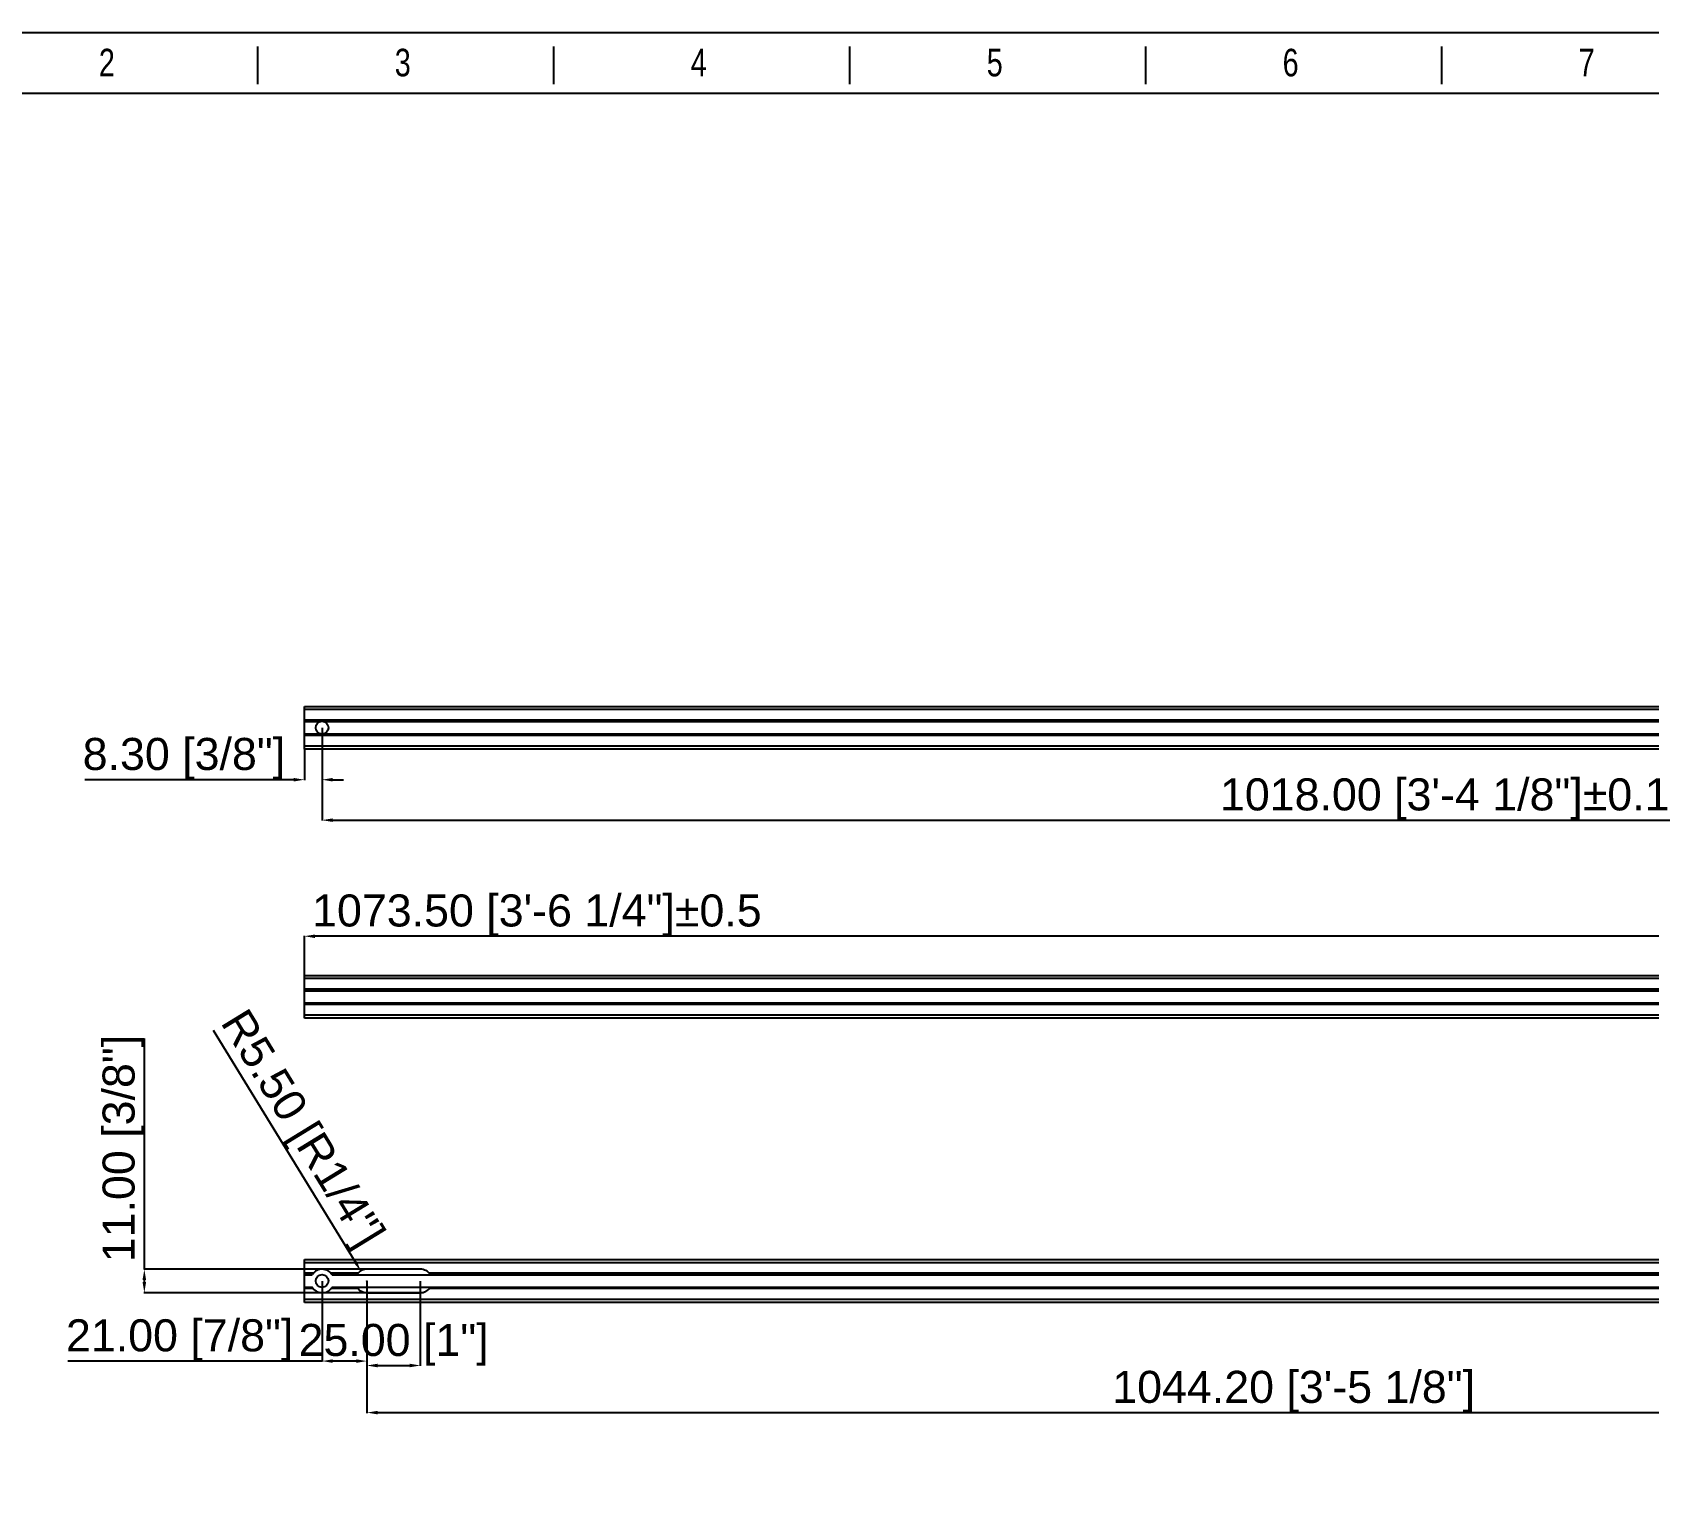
# Model space of a CAD drawing. Header units: millimetres. Extents: x 2185 to 26698, y 9658 to 17427.
# Drawn here: x 13915 to 14672, y 10119 to 10802 of the extents above; entities that cross this region are included whole.
import ezdxf

# ---------------------------------------------------------------- set-up
doc = ezdxf.new("R2010")
doc.units = ezdxf.units.MM
doc.styles.add('CKSTANDARD', font='arial.ttf')
doc.styles.add('Roamns', font='romans.shx')
doc.styles.get("Standard").update_dxf_attribs({"font": 'arial.ttf'})
doc.dimstyles.get("Standard").update_dxf_attribs({"dimtxt": 15, "dimasz": 5, "dimexe": 0.18, "dimexo": 0.0625, "dimgap": 0.09, "dimtad": 1, "dimjust": 1, "dimzin": 0, "dimdsep": 46, "dimtxsty": 'Standard', "dimcen": 0.09, "dimadec": 0, "dimazin": 0, "dimtfac": 1, "dimtofl": 0, "dimtmove": 0, "dimatfit": 3, "dimfxl": 1, "dimtolj": 1, "dimtzin": 0, "dimarcsym": 0})

# ---------------------------------------------------------------- blocks, each defined once
blk = doc.blocks.new('standard template')
for p, q in [((6246, 30728), (6246, 30325)), ((9418, 30728), (9418, 30325)), ((12589, 30728), (12589, 30325)), ((15761, 30728), (15761, 30325)), ((18933, 30728), (18933, 30325))]:
    blk.add_line(p, q)
blk.add_lwpolyline([(37963, 4700), (-97, 4700), (-97, 30879), (37963, 30879)], close=True)
at = {"color": 7}
blk.add_lwpolyline([(456, 6674), (456, 5964), (456, 5254), (456, 30226), (37409, 30226), (37409, 5254)], dxfattribs=at)
at = {"style": 'CKSTANDARD', "width": 0.75}
for s, p in [('2', (4545, 30408)), ('3', (7716, 30408)), ('4', (10888, 30408)), ('5', (14060, 30408)), ('6', (17231, 30408)), ('7', (20403, 30408))]:
    blk.add_text(s, height=295, dxfattribs=at).set_placement(p)
at = {"style": 'Roamns'}
for tag, p in [('PAGE_NAME', (27466, 7594)), ('PROJECT_NAME', (27466, 6884)), ('DRAWN_NAME', (27466, 6174)), ('VERSION', (34241, 6174)), ('SELECT_DATA', (27466, 5464)), ('PAGE_NUMBER', (34241, 5464))]:
    blk.add_attdef(tag, p, '', height=285, dxfattribs=at)
blk = doc.blocks.new('*D23')
at = {"color": 0, "lineweight": -2, "transparency": 16777216}
for p, q in [((14042.53, 10360.53), (14042.53, 10378.98)), ((15111.03, 10378.8), (14047.53, 10378.8)), ((15116.03, 10360.53), (15116.03, 10378.98))]:
    blk.add_line(p, q, dxfattribs=at)
at = {"color": 0, "transparency": 16777216}
for points in [[(14047.53, 10379.63), (14047.53, 10377.96), (14042.53, 10378.8)], [(15111.03, 10379.63), (15111.03, 10377.96), (15116.03, 10378.8)]]:
    blk.add_solid(points, dxfattribs=at)
at = {"layer": 'Defpoints', "color": 0, "transparency": 16777216}
for p in [(15116.03, 10378.8), (14042.53, 10360.46), (15116.03, 10360.46)]:
    blk.add_point(p, dxfattribs=at)
at = {"color": 0, "transparency": 16777216, "insert": (14151.41, 10388.6), "char_height": 15, "attachment_point": 5}
blk.add_mtext('\\A1;1073.50 [3\'-6 1/4"]%%P0.5', dxfattribs=at)
blk = doc.blocks.new('*D24')
at = {"color": 0, "lineweight": -2, "transparency": 16777216}
for p, q in [((14050.83, 10476.35), (14050.83, 10451.89)), ((14042.53, 10466.35), (14042.53, 10451.89)), ((14037.53, 10452.07), (13939.74, 10452.07)), ((14055.83, 10452.07), (14060.83, 10452.07))]:
    blk.add_line(p, q, dxfattribs=at)
at = {"color": 0, "transparency": 16777216}
for points in [[(14037.53, 10452.91), (14037.53, 10451.24), (14042.53, 10452.07)], [(14055.83, 10452.91), (14055.83, 10451.24), (14050.83, 10452.07)]]:
    blk.add_solid(points, dxfattribs=at)
at = {"layer": 'Defpoints', "color": 0, "transparency": 16777216}
for p in [(14050.83, 10476.41), (14042.53, 10466.41), (14042.53, 10452.07)]:
    blk.add_point(p, dxfattribs=at)
at = {"color": 0, "transparency": 16777216, "insert": (13986.14, 10461.87), "char_height": 15, "attachment_point": 5}
blk.add_mtext('\\A1;8.30 [3/8"]', dxfattribs=at)
blk = doc.blocks.new('*D25')
at = {"color": 0, "lineweight": -2, "transparency": 16777216}
for p, q in [((14050.83, 10476.35), (14050.83, 10432.96)), ((15068.83, 10476.35), (15068.83, 10432.96)), ((14055.83, 10433.14), (15063.83, 10433.14))]:
    blk.add_line(p, q, dxfattribs=at)
at = {"color": 0, "transparency": 16777216}
for points in [[(14055.83, 10433.97), (14055.83, 10432.31), (14050.83, 10433.14)], [(15063.83, 10433.97), (15063.83, 10432.31), (15068.83, 10433.14)]]:
    blk.add_solid(points, dxfattribs=at)
at = {"layer": 'Defpoints', "color": 0, "transparency": 16777216}
for p in [(14050.83, 10476.41), (15068.83, 10476.41), (15068.83, 10433.14)]:
    blk.add_point(p, dxfattribs=at)
at = {"color": 0, "transparency": 16777216, "insert": (14576.51, 10442.94), "char_height": 15, "attachment_point": 5}
blk.add_mtext('\\A1;1018.00 [3\'-4 1/8"]%%P0.1', dxfattribs=at)
blk = doc.blocks.new('*D27')
at = {"color": 0, "lineweight": -2, "transparency": 16777216}
for p, q in [((14050.83, 10217.35), (14050.83, 10179.74)), ((14071.83, 10217.35), (14071.83, 10179.74)), ((14050.83, 10179.92), (13931.8, 10179.92)), ((14066.83, 10179.92), (14055.83, 10179.92))]:
    blk.add_line(p, q, dxfattribs=at)
at = {"color": 0, "transparency": 16777216}
for points in [[(14055.83, 10180.75), (14055.83, 10179.08), (14050.83, 10179.92)], [(14066.83, 10180.75), (14066.83, 10179.08), (14071.83, 10179.92)]]:
    blk.add_solid(points, dxfattribs=at)
at = {"layer": 'Defpoints', "color": 0, "transparency": 16777216}
for p in [(14050.83, 10217.42), (14071.83, 10217.42), (14050.83, 10179.92)]:
    blk.add_point(p, dxfattribs=at)
at = {"color": 0, "transparency": 16777216, "insert": (13984.14, 10189.72), "char_height": 15, "attachment_point": 5}
blk.add_mtext('\\A1;21.00 [7/8"]', dxfattribs=at)
blk = doc.blocks.new('*D28')
at = {"color": 0, "lineweight": -2, "transparency": 16777216}
for p, q in [((14071.83, 10217.35), (14071.83, 10177.66)), ((14096.83, 10217.35), (14096.83, 10177.66)), ((14076.83, 10177.84), (14091.83, 10177.84))]:
    blk.add_line(p, q, dxfattribs=at)
at = {"color": 0, "transparency": 16777216}
for points in [[(14076.83, 10178.68), (14076.83, 10177.01), (14071.83, 10177.84)], [(14091.83, 10178.68), (14091.83, 10177.01), (14096.83, 10177.84)]]:
    blk.add_solid(points, dxfattribs=at)
at = {"layer": 'Defpoints', "color": 0, "transparency": 16777216}
for p in [(14071.83, 10217.42), (14096.83, 10217.42), (14096.83, 10177.84)]:
    blk.add_point(p, dxfattribs=at)
at = {"color": 0, "transparency": 16777216, "insert": (14084.33, 10187.55), "char_height": 15, "attachment_point": 5}
blk.add_mtext('\\A1;25.00 [1"]', dxfattribs=at)
blk = doc.blocks.new('*D29')
at = {"color": 0, "lineweight": -2, "transparency": 16777216}
for p, q in [((13999.84, 10334.86), (14066.34, 10226.37)), ((14071.83, 10217.33), (14071.83, 10217.51)), ((14071.74, 10217.42), (14071.92, 10217.42))]:
    blk.add_line(p, q, dxfattribs=at)
at = {"color": 0, "transparency": 16777216}
blk.add_solid([(14067.05, 10226.8), (14065.63, 10225.93), (14068.96, 10222.11)], dxfattribs=at)
at = {"layer": 'Defpoints', "color": 0, "transparency": 16777216}
for p in [(14068.96, 10222.11), (14071.83, 10217.42)]:
    blk.add_point(p, dxfattribs=at)
at = {"color": 0, "transparency": 16777216, "insert": (14040.14, 10287.87), "char_height": 15, "attachment_point": 5, "rotation": 301.50767}
blk.add_mtext('\\A1;R5.50 [R1/4"]', dxfattribs=at)
blk = doc.blocks.new('*D18')
at = {"color": 0, "lineweight": -2, "transparency": 16777216}
for p, q in [((14071.83, 10217.35), (14071.83, 10155.61)), ((15116.03, 10207.35), (15116.03, 10155.61)), ((14076.83, 10155.79), (15111.03, 10155.79))]:
    blk.add_line(p, q, dxfattribs=at)
at = {"color": 0, "transparency": 16777216}
for points in [[(14076.83, 10156.62), (14076.83, 10154.96), (14071.83, 10155.79)], [(15111.03, 10156.62), (15111.03, 10154.96), (15116.03, 10155.79)]]:
    blk.add_solid(points, dxfattribs=at)
at = {"layer": 'Defpoints', "color": 0, "transparency": 16777216}
for p in [(14071.83, 10217.42), (15116.03, 10207.42), (15116.03, 10155.79)]:
    blk.add_point(p, dxfattribs=at)
at = {"color": 0, "transparency": 16777216, "insert": (14505.76, 10165.59), "char_height": 15, "attachment_point": 5}
blk.add_mtext('\\A1;1044.20 [3\'-5 1/8"]', dxfattribs=at)
blk = doc.blocks.new('*D31')
at = {"color": 0, "lineweight": -2, "transparency": 16777216}
for p, q in [((13967.6, 10222.92), (13967.6, 10330.93)), ((14096.77, 10222.92), (13967.42, 10222.92)), ((13967.6, 10216.92), (13967.6, 10217.92)), ((14096.77, 10211.92), (13967.42, 10211.92))]:
    blk.add_line(p, q, dxfattribs=at)
at = {"color": 0, "transparency": 16777216}
for points in [[(13966.76, 10217.92), (13968.43, 10217.92), (13967.6, 10222.92)], [(13966.76, 10216.92), (13968.43, 10216.92), (13967.6, 10211.92)]]:
    blk.add_solid(points, dxfattribs=at)
at = {"layer": 'Defpoints', "color": 0, "transparency": 16777216}
for p in [(14096.83, 10222.92), (13967.6, 10211.92), (14096.83, 10211.92)]:
    blk.add_point(p, dxfattribs=at)
at = {"color": 0, "transparency": 16777216, "insert": (13957.8, 10279.42), "char_height": 15, "attachment_point": 5, "rotation": 90}
blk.add_mtext('\\A1;11.00 [3/8"]', dxfattribs=at)
blk = doc.blocks.new('dfghv')
at = {"color": 114, "linetype": 'Continuous', "true_color": 0x139b48}
for p, q in [((14042.53, 10207.42), (14042.53, 10227.42)), ((14042.53, 10227.42), (15116.03, 10227.42)), ((15116.03, 10225.92), (14042.53, 10225.92)), ((14046.67, 10221.02), (14042.53, 10221.02)), ((14046.29, 10220.52), (14042.53, 10220.52)), ((14042.53, 10220.26), (14046.12, 10220.26)), ((14067.67, 10221.02), (14054.99, 10221.02)), ((14067.29, 10220.52), (14055.37, 10220.52)), ((14055.54, 10220.26), (15064.12, 10220.26)), ((14096.83, 10222.92), (14071.83, 10222.92)), ((14600.99, 10221.02), (14100.99, 10221.02)), ((14601.37, 10220.52), (14101.37, 10220.52)), ((15064.67, 10221.02), (14600.99, 10221.02)), ((15064.29, 10220.52), (14601.37, 10220.52)), ((14042.53, 10214.58), (14046.12, 10214.58)), ((14046.29, 10214.32), (14042.53, 10214.32)), ((14046.67, 10213.82), (14042.53, 10213.82)), ((14067.67, 10213.82), (14054.99, 10213.82)), ((14067.29, 10214.32), (14055.37, 10214.32)), ((14055.54, 10214.58), (15064.12, 10214.58)), ((14071.83, 10211.92), (14096.83, 10211.92)), ((14600.99, 10213.82), (14100.99, 10213.82)), ((14601.37, 10214.32), (14101.37, 10214.32)), ((15064.67, 10213.82), (14600.99, 10213.82)), ((15064.29, 10214.32), (14601.37, 10214.32)), ((14042.53, 10208.92), (15116.03, 10208.92)), ((15116.03, 10207.42), (14042.53, 10207.42))]:
    blk.add_line(p, q, dxfattribs=at)
blk.add_circle((14050.83, 10217.42), 3, dxfattribs=at)
for centre, start, end in [((14050.83, 10217.42), 31.08062, 145.69235), ((14071.83, 10217.42), 139.11481, 145.69235), ((14071.83, 10217.42), 90, 139.11481), ((14096.83, 10217.42), 34.30765, 90), ((14050.83, 10217.42), 211.08062, 325.69235), ((14071.83, 10217.42), 214.30765, 220.88519), ((14071.83, 10217.42), 220.88519, 270), ((14096.83, 10217.42), 270, 325.69235)]:
    blk.add_arc(centre, 5.5, start, end, dxfattribs=at)
blk = doc.blocks.new('dxfvcb')
at = {"color": 114, "linetype": 'Continuous', "true_color": 0x139b48}
for p, q in [((14042.53, 10340.46), (14042.53, 10360.46)), ((14042.53, 10360.46), (15116.03, 10360.46)), ((15116.03, 10358.96), (14042.53, 10358.96)), ((15116.03, 10354.06), (14042.53, 10354.06)), ((15116.03, 10353.56), (14042.53, 10353.56)), ((14042.53, 10353.3), (15116.03, 10353.3)), ((14042.53, 10347.62), (15116.03, 10347.62)), ((15116.03, 10347.36), (14042.53, 10347.36)), ((15116.03, 10346.86), (14042.53, 10346.86)), ((14042.53, 10341.96), (15116.03, 10341.96)), ((15116.03, 10340.46), (14042.53, 10340.46))]:
    blk.add_line(p, q, dxfattribs=at)

msp = doc.modelspace()

# ---------------------------------------------------------------- linework, layer by layer
at = {"color": 114, "linetype": 'Continuous', "true_color": 0x139b48}
for p, q in [((14042.53, 10466.413), (14042.53, 10486.413)), ((14042.53, 10486.413), (15116.03, 10486.413)), ((15116.03, 10484.913), (14042.53, 10484.913)), ((15116.03, 10480.013), (14042.53, 10480.013)), ((15116.03, 10479.513), (14042.53, 10479.513)), ((14042.53, 10479.252), (14049.862, 10479.252)), ((14051.799, 10479.252), (15067.862, 10479.252)), ((14042.53, 10473.574), (14049.862, 10473.574)), ((15116.03, 10473.313), (14042.53, 10473.313)), ((15116.03, 10472.813), (14042.53, 10472.813)), ((14042.53, 10467.913), (15116.03, 10467.913)), ((14051.799, 10473.574), (15067.862, 10473.574)), ((15116.03, 10466.413), (14042.53, 10466.413))]:
    msp.add_line(p, q, dxfattribs=at)
msp.add_circle((14050.83, 10476.413), 3, dxfattribs=at)

# ---------------------------------------------------------------- block references
at = {"transparency": 33554595, "xscale": 0.04369384563332881, "yscale": 0.04369384563332881, "zscale": 0.04369384563332881}
msp.add_blockref('standard template', (13747.71, 9452.718), dxfattribs=at)
for name in ['dxfvcb', 'dfghv']:
    msp.add_blockref(name, (0, 0))

# ---------------------------------------------------------------- dimensions: what is measured, and where the dimension line sits
for base, p1, p2, picture, middle in [((14042.53, 10452.073), (14050.83, 10476.413), (14042.53, 10466.413), '*D24', (13986.136, 10452.073)), ((14050.83, 10179.916), (14071.83, 10217.417), (14050.83, 10217.417), '*D27', (13984.143, 10179.916)), ((14096.83, 10177.844), (14071.83, 10217.417), (14096.83, 10217.417), '*D28', (14084.33, 10177.844)), ((15116.03, 10155.789), (14071.83, 10217.417), (15116.03, 10207.417), '*D18', (14505.764, 10155.789))]:
    dim = msp.add_linear_dim(base=base, p1=p1, p2=p2, dimstyle='Standard')
    dim.commit()
    dim.dimension.update_dxf_attribs({"geometry": picture, "text_midpoint": middle, "dimtype": 160})
dim = msp.add_linear_dim(base=(15068.83, 10433.139), p1=(14050.83, 10476.413), p2=(15068.83, 10476.413), text='<>%%P0.1', dimstyle='Standard')
dim.commit()
dim.dimension.update_dxf_attribs({"geometry": '*D25', "text_midpoint": (14576.508, 10433.139), "dimtype": 160})
dim = msp.add_linear_dim(base=(15116.03, 10378.798), p1=(14042.53, 10360.464), p2=(15116.03, 10360.464), text='<>%%P0.5', dimstyle='Standard')
dim.commit()
dim.dimension.update_dxf_attribs({"geometry": '*D23', "text_midpoint": (14151.411, 10388.598)})
dim = msp.add_radius_dim(center=(14071.83, 10217.417), mpoint=(14068.956, 10222.106), dimstyle='Standard')
dim.commit()
dim.dimension.update_dxf_attribs({"geometry": '*D29', "text_midpoint": (14040.139, 10287.87)})
dim = msp.add_linear_dim(base=(13967.598, 10211.917), p1=(14096.83, 10222.917), p2=(14096.83, 10211.917), angle=90, dimstyle='Standard')
dim.commit()
dim.dimension.update_dxf_attribs({"geometry": '*D31', "text_midpoint": (13967.598, 10279.423), "dimtype": 160})

doc.saveas('drawing.dxf')
